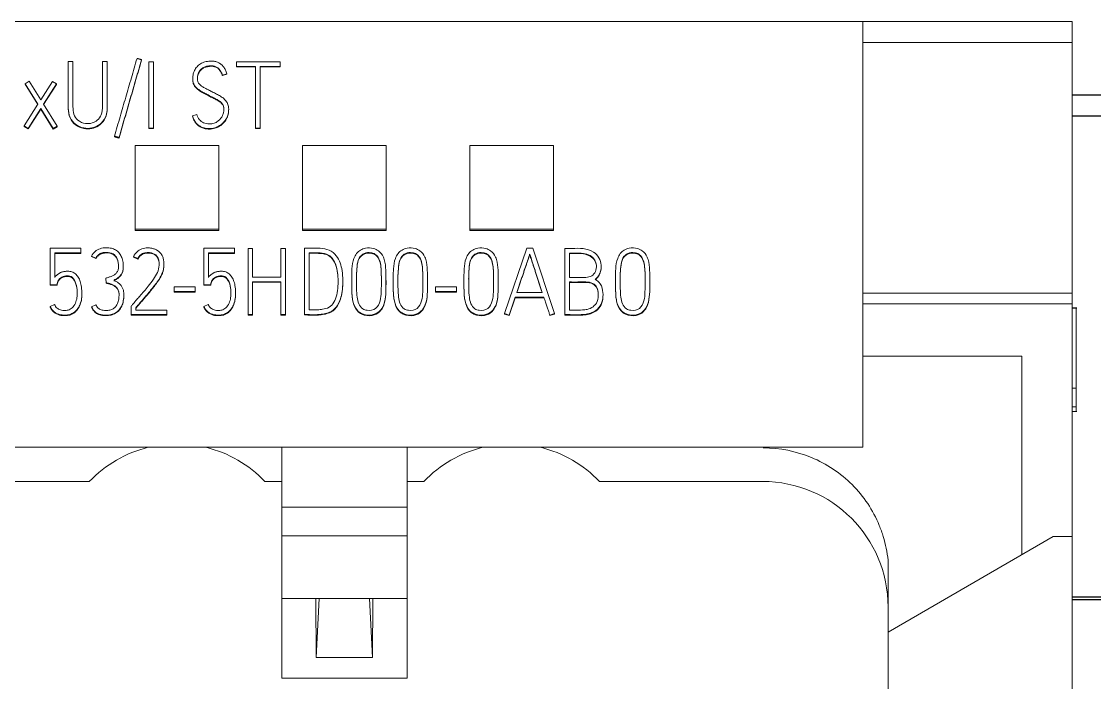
# Model space of a CAD drawing. Header units: millimetres. Extents: x 42151 to 59780, y 37376 to 44547.
# Drawn here: x 48353.5 to 48379.16, y 43302.44 to 43318.25 of the extents above; entities that cross this region are included whole.
import ezdxf

# ---------------------------------------------------------------- set-up
doc = ezdxf.new("R2010")
doc.units = ezdxf.units.MM
doc.set_wipeout_variables(frame=1)
doc.layers.add('000-PI-Oprema', color=30, linetype='Continuous', lineweight=5)
doc.layers.add('004-PI-DIN Šina', color=3, linetype='Continuous')

# ---------------------------------------------------------------- blocks, each defined once
blk = doc.blocks.new('*U117')
at = {"layer": '004-PI-DIN Šina'}
for p, q in [((297.61, 69.85), (-241.3, 69.85)), ((297.61, 69.35), (-241.3, 69.35)), ((297.61, 57.85), (-241.3, 57.85)), ((297.61, 57.789), (-241.3, 57.789))]:
    blk.add_line(p, q, dxfattribs=at)
blk = doc.blocks.new('6ES7532-5HD00-0AB0')
blk.add_wipeout([(0.725, 61.733), (35.525, 61.733), (35.525, -85.267), (0.725, -85.267)]).dxf.layer = '000-PI-Oprema'
at = {"layer": '000-PI-Oprema'}
for p, q in [((30.525, 61.733), (5.725, 61.733)), ((30.525, 61.733), (35.525, 61.733)), ((30.525, 51.55), (30.525, 61.733)), ((35.525, 61.733), (35.525, 61.233)), ((35.525, 61.233), (30.525, 61.233)), ((35.525, 55.233), (35.525, 61.233)), ((13.274, 60.819), (13.274, 60.806)), ((12.338, 60.775), (12.338, 60.762)), ((15.542, 60.77), (15.542, 60.658)), ((16.587, 60.77), (15.542, 60.77)), ((15.542, 60.658), (15.542, 60.645)), ((15.542, 60.658), (15.999, 60.658)), ((15.542, 60.645), (15.999, 60.645)), ((15.999, 60.658), (15.999, 59.185)), ((16.113, 59.185), (16.113, 60.658)), ((16.113, 60.658), (16.587, 60.658)), ((16.113, 60.645), (16.587, 60.645)), ((16.587, 60.658), (16.587, 60.77)), ((16.587, 60.658), (16.587, 60.645)), ((10.587, 60.304), (10.492, 60.244)), ((10.864, 59.861), (10.587, 60.304)), ((11.144, 60.299), (10.864, 59.861)), ((11.237, 60.24), (11.144, 60.299)), ((12.338, 60.541), (12.338, 60.52)), ((12.338, 60.335), (12.338, 60.348)), ((14.497, 60.362), (14.497, 60.349)), ((15.207, 60.451), (15.316, 60.482)), ((15.207, 60.438), (15.316, 60.469)), ((15.207, 60.451), (15.207, 60.438)), ((15.316, 60.482), (15.316, 60.469)), ((10.492, 60.244), (10.492, 60.231)), ((10.492, 60.244), (10.798, 59.758)), ((10.492, 60.231), (10.794, 59.751)), ((10.929, 59.758), (11.237, 60.24)), ((10.933, 59.751), (11.237, 60.227)), ((11.237, 60.24), (11.237, 60.227)), ((11.521, 60.15), (11.521, 60.137)), ((12.338, 60.089), (12.338, 60.077)), ((10.798, 59.758), (10.465, 59.234)), ((10.56, 59.174), (10.862, 59.652)), ((10.56, 59.162), (10.862, 59.639)), ((10.862, 59.652), (10.862, 59.639)), ((10.862, 59.652), (11.164, 59.17)), ((10.862, 59.639), (11.164, 59.157)), ((11.259, 59.227), (10.929, 59.758)), ((11.52, 59.73), (11.52, 59.718)), ((15.358, 59.624), (15.358, 59.636)), ((14.599, 59.509), (14.49, 59.478)), ((14.49, 59.478), (14.49, 59.465)), ((10.465, 59.234), (10.465, 59.221)), ((10.465, 59.234), (10.56, 59.174)), ((10.465, 59.221), (10.56, 59.162)), ((10.56, 59.174), (10.56, 59.162)), ((11.164, 59.17), (11.259, 59.227)), ((11.164, 59.157), (11.259, 59.214)), ((11.164, 59.17), (11.164, 59.157)), ((11.259, 59.227), (11.259, 59.214)), ((13.445, 59.185), (13.445, 59.173)), ((13.556, 59.185), (13.556, 59.173)), ((15.999, 59.185), (15.999, 59.173)), ((15.999, 59.185), (16.113, 59.185)), ((15.999, 59.173), (16.113, 59.173)), ((16.113, 59.185), (16.113, 59.173)), ((12.626, 58.989), (12.626, 58.977)), ((12.735, 58.959), (12.735, 58.946)), ((13.125, 58.769), (13.125, 56.77)), ((15.125, 58.769), (13.125, 58.769)), ((15.125, 56.77), (15.125, 58.769)), ((17.125, 58.769), (17.125, 56.77)), ((19.125, 58.769), (17.125, 58.769)), ((19.125, 56.77), (19.125, 58.769)), ((21.125, 58.769), (21.125, 56.77)), ((23.125, 58.769), (21.125, 58.769)), ((23.125, 56.77), (23.125, 58.769)), ((13.125, 56.77), (15.125, 56.77)), ((13.125, 56.77), (13.125, 56.732)), ((13.125, 56.732), (15.125, 56.732)), ((15.125, 56.77), (15.125, 56.732)), ((17.125, 56.77), (17.125, 56.732)), ((17.125, 56.77), (19.125, 56.77)), ((17.125, 56.732), (19.125, 56.732)), ((19.125, 56.77), (19.125, 56.732)), ((21.125, 56.77), (21.125, 56.732)), ((21.125, 56.77), (23.125, 56.77)), ((21.125, 56.732), (23.125, 56.732)), ((23.125, 56.77), (23.125, 56.732)), ((11.086, 56.309), (11.825, 56.309)), ((11.086, 55.437), (11.086, 56.309)), ((11.197, 56.199), (11.197, 55.613)), ((11.825, 56.199), (11.197, 56.199)), ((11.825, 56.309), (11.825, 56.199)), ((11.825, 56.199), (11.825, 56.186)), ((14.761, 56.309), (15.5, 56.309)), ((14.761, 55.437), (14.761, 56.309)), ((14.872, 56.199), (14.872, 55.613)), ((15.5, 56.199), (14.872, 56.199)), ((15.5, 56.309), (15.5, 56.199)), ((15.5, 56.199), (15.5, 56.186)), ((15.82, 56.307), (15.82, 54.724)), ((15.931, 56.307), (15.82, 56.307)), ((15.931, 55.62), (15.931, 56.307)), ((16.714, 56.307), (16.601, 56.307)), ((16.601, 56.307), (16.601, 55.62)), ((16.714, 54.724), (16.714, 56.307)), ((22.486, 56.311), (21.956, 54.746)), ((22.628, 56.311), (22.486, 56.311)), ((23.145, 54.746), (22.628, 56.311)), ((23.396, 54.722), (23.396, 56.307)), ((23.509, 56.194), (23.509, 55.613)), ((11.825, 56.186), (11.197, 56.186)), ((12.08, 56.124), (12.08, 56.111)), ((12.08, 56.124), (12.182, 56.073)), ((12.08, 56.111), (12.182, 56.061)), ((12.182, 56.073), (12.182, 56.061)), ((13.083, 56.113), (13.083, 56.1)), ((13.183, 56.062), (13.083, 56.113)), ((13.183, 56.05), (13.083, 56.1)), ((13.183, 56.062), (13.183, 56.05)), ((15.5, 56.186), (14.872, 56.186)), ((22.557, 56.17), (22.557, 56.157)), ((12.837, 55.863), (12.837, 55.884)), ((13.809, 55.921), (13.809, 55.933)), ((24.264, 55.858), (24.264, 55.879)), ((11.086, 55.437), (11.086, 55.424)), ((11.255, 55.437), (11.086, 55.437)), ((11.255, 55.424), (11.086, 55.424)), ((11.255, 55.437), (11.255, 55.424)), ((12.42, 55.596), (12.42, 55.583)), ((12.42, 55.596), (12.427, 55.486)), ((12.42, 55.583), (12.427, 55.473)), ((12.427, 55.486), (12.427, 55.473)), ((14.761, 55.437), (14.761, 55.424)), ((14.93, 55.437), (14.761, 55.437)), ((14.93, 55.424), (14.761, 55.424)), ((14.93, 55.437), (14.93, 55.424)), ((16.601, 55.62), (15.931, 55.62)), ((15.931, 54.724), (15.931, 55.508)), ((15.931, 55.508), (16.601, 55.508)), ((15.931, 55.495), (16.601, 55.495)), ((16.601, 55.508), (16.601, 54.724)), ((18.086, 55.492), (18.086, 55.505)), ((18.3, 55.573), (18.3, 55.56)), ((19.12, 55.529), (19.12, 55.542)), ((19.292, 55.573), (19.292, 55.56)), ((20.112, 55.529), (20.112, 55.542)), ((20.983, 55.573), (20.983, 55.56)), ((21.802, 55.529), (21.802, 55.542)), ((23.509, 55.503), (23.509, 54.832)), ((24.607, 55.573), (24.607, 55.56)), ((25.426, 55.529), (25.426, 55.542)), ((11.847, 55.219), (11.847, 55.232)), ((12.85, 55.177), (12.85, 55.198)), ((14.051, 55.384), (14.051, 55.272)), ((14.557, 55.384), (14.051, 55.384)), ((14.051, 55.272), (14.051, 55.259)), ((14.051, 55.272), (14.557, 55.272)), ((14.051, 55.259), (14.557, 55.259)), ((14.557, 55.272), (14.557, 55.384)), ((14.557, 55.272), (14.557, 55.259)), ((15.522, 55.219), (15.522, 55.232)), ((20.302, 55.384), (20.302, 55.272)), ((20.808, 55.384), (20.302, 55.384)), ((20.302, 55.272), (20.302, 55.259)), ((20.302, 55.272), (20.808, 55.272)), ((20.302, 55.259), (20.808, 55.259)), ((20.808, 55.272), (20.808, 55.384)), ((20.808, 55.272), (20.808, 55.259)), ((22.857, 55.252), (22.246, 55.252)), ((24.309, 55.186), (24.309, 55.199)), ((30.525, 55.233), (35.525, 55.233)), ((35.525, 55.233), (35.525, 54.983)), ((11.091, 54.915), (11.193, 54.962)), ((11.091, 54.915), (11.091, 54.903)), ((12.182, 54.957), (12.08, 54.911)), ((12.08, 54.911), (12.08, 54.898)), ((13.024, 54.722), (13.024, 54.924)), ((14.766, 54.915), (14.868, 54.962)), ((14.766, 54.915), (14.766, 54.903)), ((22.062, 54.711), (22.209, 55.14)), ((22.062, 54.698), (22.209, 55.127)), ((22.209, 55.14), (22.209, 55.127)), ((22.209, 55.14), (22.894, 55.14)), ((22.209, 55.127), (22.894, 55.127)), ((22.894, 55.14), (22.894, 55.127)), ((30.525, 54.983), (35.525, 54.983)), ((35.525, 54.983), (35.525, 49.414)), ((13.024, 54.722), (13.024, 54.709)), ((13.876, 54.722), (13.024, 54.722)), ((13.876, 54.709), (13.024, 54.709)), ((13.134, 54.885), (13.134, 54.832)), ((13.134, 54.832), (13.876, 54.832)), ((13.876, 54.832), (13.876, 54.722)), ((13.876, 54.722), (13.876, 54.709)), ((15.82, 54.724), (15.82, 54.711)), ((15.82, 54.724), (15.931, 54.724)), ((15.82, 54.711), (15.931, 54.711)), ((15.931, 54.724), (15.931, 54.711)), ((16.601, 54.724), (16.601, 54.711)), ((16.601, 54.724), (16.714, 54.724)), ((16.601, 54.711), (16.714, 54.711)), ((16.714, 54.724), (16.714, 54.711)), ((17.171, 54.733), (17.171, 54.72)), ((21.956, 54.746), (21.956, 54.733)), ((21.956, 54.746), (22.062, 54.711)), ((21.956, 54.733), (22.062, 54.698)), ((22.062, 54.711), (22.062, 54.698)), ((23.034, 54.705), (23.036, 54.698)), ((23.036, 54.711), (23.145, 54.746)), ((23.036, 54.698), (23.145, 54.733)), ((23.036, 54.711), (23.036, 54.698)), ((23.145, 54.746), (23.145, 54.733)), ((23.396, 54.722), (23.396, 54.709)), ((35.638, 54.883), (35.525, 54.883)), ((35.638, 54.877), (35.525, 54.877)), ((30.525, 53.728), (34.325, 53.728)), ((34.325, 48.981), (34.325, 53.728)), ((35.625, 52.967), (35.525, 52.967)), ((35.625, 52.967), (35.625, 52.517)), ((35.625, 52.517), (35.525, 52.517)), ((35.525, 52.408), (35.638, 52.408)), ((35.525, 52.405), (35.638, 52.405)), ((30.525, 51.55), (5.725, 51.55)), ((16.625, 51.55), (16.625, 50.122)), ((19.625, 51.55), (19.625, 50.122)), ((12.025, 50.733), (8.125, 50.733)), ((16.625, 50.733), (16.225, 50.733)), ((20.025, 50.733), (19.625, 50.733)), ((28.125, 50.733), (24.225, 50.733)), ((16.625, 50.122), (16.625, 49.433)), ((16.625, 50.122), (19.625, 50.122)), ((19.625, 50.122), (19.625, 49.433)), ((16.625, 49.433), (16.625, 47.933)), ((16.625, 49.433), (19.625, 49.433)), ((19.625, 49.433), (19.625, 47.933)), ((31.125, 47.133), (35.075, 49.414)), ((35.525, 49.414), (35.075, 49.414)), ((35.525, 49.414), (35.525, -64.005)), ((31.125, 48.854), (31.125, 47.133)), ((16.625, 47.933), (16.625, 46.033)), ((16.625, 47.933), (19.625, 47.933)), ((17.443, 47.933), (17.451, 46.523)), ((17.525, 47.933), (17.451, 46.523)), ((18.799, 46.523), (18.725, 47.933)), ((18.799, 46.523), (18.807, 47.933)), ((19.625, 47.933), (19.625, 46.033)), ((31.125, -61.682), (31.125, 47.133)), ((17.451, 46.523), (18.799, 46.523)), ((19.625, 46.033), (16.625, 46.033))]:
    blk.add_line(p, q, dxfattribs=at)
for centre, radius, start, end in [((14.125, 48.733), 2.9, 103.753, 136.3972), ((14.125, 48.733), 2.9, 43.6028, 76.247), ((22.125, 48.733), 2.9, 103.753, 136.3972), ((22.125, 48.733), 2.9, 43.6028, 76.247), ((28.125, 47.733), 3, 0, 90)]:
    blk.add_arc(centre, radius, start, end, dxfattribs=at)
for points, degree in [([(13.166, 60.849), (12.626, 58.989)], 1), ([(12.735, 58.959), (13.274, 60.819)], 1), ([(13.274, 60.819), (13.166, 60.849)], 1), ([(11.634, 60.775), (11.521, 60.775)], 1), ([(12.451, 60.775), (12.338, 60.775)], 1), ([(12.735, 58.946), (13.274, 60.806)], 1), ([(13.445, 59.185), (13.445, 60.768)], 1), ([(13.445, 60.768), (13.556, 60.768)], 1), ([(13.556, 60.768), (13.556, 59.185)], 1), ([(13.556, 59.185), (13.445, 59.185)], 1), ([(13.556, 59.173), (13.445, 59.173)], 1), ([(12.626, 58.989), (12.735, 58.959)], 1), ([(12.626, 58.977), (12.735, 58.946)], 1), ([(17.171, 54.733), (17.171, 56.313)], 1), ([(17.284, 56.201), (17.284, 54.836)], 1), ([(31.01, 49.414), (31.038, 49.322), (31.085, 49.137), (31.115, 48.949), (31.125, 48.854)], 3)]:
    blk.add_open_spline(points, degree=degree, dxfattribs=at)
for points, knots in [([(11.521, 60.775), (11.521, 60.705), (11.521, 60.548), (11.521, 60.308), (11.521, 60.07), (11.523, 59.853), (11.516, 59.647), (11.545, 59.434), (11.689, 59.259), (11.883, 59.173), (12.08, 59.174), (12.256, 59.243), (12.379, 59.368), (12.449, 59.531), (12.452, 59.72), (12.451, 59.951), (12.451, 60.222), (12.451, 60.487), (12.451, 60.673), (12.451, 60.76), (12.451, 60.775)], [0, 0, 0, 0, 0.056588, 0.12618, 0.193845, 0.248988, 0.301001, 0.361119, 0.417663, 0.475034, 0.525525, 0.571601, 0.623134, 0.662261, 0.7114, 0.774249, 0.84962, 0.929927, 0.98784, 1, 1, 1, 1]), ([(12.338, 60.775), (12.338, 60.732), (12.338, 60.633), (12.338, 60.465), (12.338, 60.244), (12.337, 59.987), (12.339, 59.732), (12.334, 59.511), (12.231, 59.366), (12.091, 59.293), (11.92, 59.279), (11.745, 59.354), (11.639, 59.516), (11.633, 59.687), (11.635, 59.864), (11.634, 60.071), (11.634, 60.325), (11.634, 60.567), (11.634, 60.72), (11.634, 60.775)], [0, 0, 0, 0, 0.037912, 0.088194, 0.15005, 0.235584, 0.316728, 0.37904, 0.427403, 0.467304, 0.515197, 0.575318, 0.625401, 0.679015, 0.724908, 0.783705, 0.863784, 0.951314, 1, 1, 1, 1]), ([(14.49, 59.478), (14.5, 59.447), (14.522, 59.387), (14.572, 59.309), (14.634, 59.248), (14.71, 59.203), (14.796, 59.177), (14.881, 59.17), (14.959, 59.175), (15.025, 59.188), (15.086, 59.211), (15.142, 59.241), (15.191, 59.277), (15.235, 59.317), (15.272, 59.363), (15.303, 59.413), (15.327, 59.467), (15.345, 59.522), (15.356, 59.579), (15.359, 59.637), (15.356, 59.694), (15.343, 59.747), (15.322, 59.793), (15.294, 59.834), (15.261, 59.871), (15.223, 59.904), (15.181, 59.933), (15.136, 59.961), (15.088, 59.986), (15.039, 60.01), (14.99, 60.035), (14.943, 60.061), (14.898, 60.084), (14.856, 60.106), (14.815, 60.126), (14.777, 60.146), (14.741, 60.166), (14.709, 60.187), (14.681, 60.209), (14.656, 60.234), (14.636, 60.26), (14.621, 60.29), (14.612, 60.323), (14.609, 60.368), (14.613, 60.422), (14.624, 60.479), (14.646, 60.527), (14.673, 60.565), (14.704, 60.598), (14.738, 60.623), (14.774, 60.643), (14.811, 60.657), (14.849, 60.665), (14.885, 60.669), (14.916, 60.673), (14.949, 60.674), (14.984, 60.672), (15.02, 60.664), (15.053, 60.651), (15.082, 60.634), (15.107, 60.615), (15.13, 60.594), (15.149, 60.57), (15.166, 60.546), (15.18, 60.521), (15.191, 60.496), (15.2, 60.473), (15.205, 60.458), (15.207, 60.451)], [0, 0, 0, 0, 0.030216, 0.057834, 0.084112, 0.110126, 0.13699, 0.166062, 0.187444, 0.207786, 0.227532, 0.246694, 0.265147, 0.28321, 0.301078, 0.318906, 0.33698, 0.354995, 0.372624, 0.390132, 0.408102, 0.424528, 0.439934, 0.454952, 0.469937, 0.485134, 0.500714, 0.516729, 0.533253, 0.550073, 0.566929, 0.583824, 0.598837, 0.613277, 0.627146, 0.64033, 0.652736, 0.664395, 0.675364, 0.685785, 0.695827, 0.705789, 0.716159, 0.727332, 0.74751, 0.765141, 0.780786, 0.795151, 0.808601, 0.821478, 0.833928, 0.845962, 0.857807, 0.868933, 0.878649, 0.88698, 0.899043, 0.910208, 0.920757, 0.930874, 0.940594, 0.950061, 0.959303, 0.96829, 0.9771, 0.985473, 0.993098, 1, 1, 1, 1]), ([(15.316, 60.482), (15.307, 60.512), (15.284, 60.57), (15.237, 60.647), (15.178, 60.708), (15.108, 60.753), (15.029, 60.78), (14.952, 60.787), (14.88, 60.783), (14.818, 60.774), (14.76, 60.757), (14.707, 60.735), (14.66, 60.706), (14.618, 60.671), (14.582, 60.631), (14.552, 60.585), (14.528, 60.535), (14.51, 60.48), (14.499, 60.42), (14.496, 60.362), (14.499, 60.307), (14.51, 60.259), (14.53, 60.217), (14.556, 60.18), (14.586, 60.146), (14.621, 60.116), (14.66, 60.087), (14.702, 60.061), (14.747, 60.037), (14.794, 60.013), (14.841, 59.988), (14.887, 59.963), (14.932, 59.938), (14.977, 59.916), (15.02, 59.896), (15.062, 59.876), (15.1, 59.854), (15.135, 59.831), (15.166, 59.807), (15.193, 59.78), (15.216, 59.751), (15.233, 59.717), (15.243, 59.678), (15.246, 59.639), (15.243, 59.601), (15.237, 59.563), (15.227, 59.524), (15.212, 59.484), (15.191, 59.445), (15.166, 59.409), (15.134, 59.375), (15.097, 59.346), (15.055, 59.319), (15.006, 59.298), (14.95, 59.287), (14.865, 59.282), (14.755, 59.297), (14.648, 59.382), (14.608, 59.464), (14.599, 59.509)], [0, 0, 0, 0, 0.029502, 0.056552, 0.082213, 0.107035, 0.131706, 0.157625, 0.177725, 0.196768, 0.215008, 0.232485, 0.249262, 0.265692, 0.282067, 0.298646, 0.315747, 0.333416, 0.35172, 0.370963, 0.387214, 0.402039, 0.415923, 0.429557, 0.443355, 0.457518, 0.472137, 0.48722, 0.502837, 0.518847, 0.535063, 0.551489, 0.567151, 0.582304, 0.596956, 0.611001, 0.624363, 0.637091, 0.649186, 0.660727, 0.671894, 0.683121, 0.695107, 0.708316, 0.719066, 0.730707, 0.743348, 0.756492, 0.769735, 0.783289, 0.797204, 0.811603, 0.826753, 0.842746, 0.859925, 0.878764, 0.920226, 0.957605, 1, 1, 1, 1]), ([(14.61, 60.354), (14.61, 60.373), (14.613, 60.412), (14.624, 60.466), (14.646, 60.514), (14.673, 60.553), (14.704, 60.585), (14.738, 60.611), (14.774, 60.63), (14.811, 60.644), (14.849, 60.652), (14.885, 60.657), (14.916, 60.66), (14.949, 60.661), (14.984, 60.659), (15.02, 60.652), (15.053, 60.638), (15.082, 60.622), (15.107, 60.603), (15.13, 60.581), (15.149, 60.558), (15.166, 60.533), (15.18, 60.508), (15.191, 60.484), (15.2, 60.461), (15.205, 60.446), (15.207, 60.438)], [0, 0, 0, 0, 0.065823, 0.131059, 0.188942, 0.242091, 0.291852, 0.339495, 0.385558, 0.430084, 0.473906, 0.515072, 0.551021, 0.581842, 0.626473, 0.667782, 0.706813, 0.744244, 0.780205, 0.815232, 0.849428, 0.882676, 0.915274, 0.946254, 0.974465, 1, 1, 1, 1]), ([(11.52, 59.718), (11.52, 59.693), (11.521, 59.594), (11.545, 59.421), (11.689, 59.246), (11.883, 59.161), (12.08, 59.161), (12.256, 59.23), (12.379, 59.356), (12.449, 59.518), (12.452, 59.707), (12.451, 59.939), (12.451, 60.147), (12.451, 60.277), (12.451, 60.314)], [0, 0, 0, 0, 0.033223, 0.13371, 0.228223, 0.324119, 0.408514, 0.48553, 0.571667, 0.637068, 0.719204, 0.824256, 0.950238, 1, 1, 1, 1]), ([(14.497, 60.355), (14.497, 60.352), (14.497, 60.331), (14.499, 60.294), (14.51, 60.247), (14.53, 60.205), (14.556, 60.168), (14.586, 60.134), (14.621, 60.103), (14.66, 60.075), (14.702, 60.048), (14.747, 60.024), (14.794, 60.001), (14.841, 59.976), (14.887, 59.95), (14.932, 59.926), (14.977, 59.903), (15.02, 59.883), (15.062, 59.863), (15.1, 59.841), (15.135, 59.818), (15.166, 59.794), (15.193, 59.767), (15.216, 59.738), (15.233, 59.704), (15.243, 59.666), (15.245, 59.639), (15.245, 59.626)], [0, 0, 0, 0, 0.008262, 0.056111, 0.099761, 0.14064, 0.180782, 0.221408, 0.263107, 0.306149, 0.350557, 0.396538, 0.443676, 0.491422, 0.539784, 0.585899, 0.630514, 0.673652, 0.715005, 0.754346, 0.79182, 0.827432, 0.861414, 0.894293, 0.927346, 0.962637, 1, 1, 1, 1]), ([(14.49, 59.465), (14.5, 59.434), (14.522, 59.375), (14.572, 59.297), (14.634, 59.235), (14.71, 59.191), (14.796, 59.164), (14.881, 59.158), (14.959, 59.162), (15.025, 59.176), (15.086, 59.199), (15.142, 59.229), (15.191, 59.264), (15.235, 59.305), (15.272, 59.35), (15.303, 59.4), (15.327, 59.454), (15.345, 59.51), (15.356, 59.567), (15.358, 59.605), (15.358, 59.625), (15.358, 59.625)], [0, 0, 0, 0, 0.077352, 0.148056, 0.215328, 0.281923, 0.350695, 0.425118, 0.479856, 0.531932, 0.582482, 0.631538, 0.678776, 0.725017, 0.770759, 0.816399, 0.862669, 0.908787, 0.953917, 0.998739, 1, 1, 1, 1]), ([(12.611, 55.545), (12.62, 55.549), (12.638, 55.559), (12.664, 55.574), (12.691, 55.59), (12.717, 55.608), (12.741, 55.629), (12.765, 55.653), (12.785, 55.679), (12.803, 55.709), (12.818, 55.743), (12.83, 55.781), (12.836, 55.824), (12.839, 55.899), (12.831, 56), (12.797, 56.115), (12.738, 56.208), (12.655, 56.276), (12.551, 56.315), (12.424, 56.327), (12.286, 56.311), (12.157, 56.24), (12.1, 56.167), (12.08, 56.124)], [0, 0, 0, 0, 0.019459, 0.039301, 0.05955, 0.080105, 0.100989, 0.122386, 0.144292, 0.16684, 0.190353, 0.215738, 0.244087, 0.27581, 0.363621, 0.439823, 0.508996, 0.575574, 0.644592, 0.722009, 0.822031, 0.909956, 1, 1, 1, 1]), ([(12.182, 56.073), (12.187, 56.083), (12.197, 56.101), (12.215, 56.125), (12.234, 56.145), (12.254, 56.162), (12.276, 56.176), (12.298, 56.187), (12.32, 56.196), (12.343, 56.202), (12.367, 56.207), (12.39, 56.21), (12.413, 56.212), (12.483, 56.213), (12.602, 56.194), (12.714, 56.052), (12.727, 55.92), (12.722, 55.827), (12.713, 55.786), (12.698, 55.752), (12.677, 55.723), (12.653, 55.697), (12.625, 55.675), (12.595, 55.657), (12.562, 55.641), (12.527, 55.628), (12.492, 55.617), (12.456, 55.606), (12.432, 55.599), (12.42, 55.596)], [0, 0, 0, 0, 0.025161, 0.048595, 0.070641, 0.091589, 0.111603, 0.13094, 0.14993, 0.168791, 0.187661, 0.206323, 0.224495, 0.242226, 0.372375, 0.490579, 0.643633, 0.679942, 0.712328, 0.741834, 0.769901, 0.797396, 0.824894, 0.852838, 0.881452, 0.911007, 0.940973, 0.970636, 1, 1, 1, 1]), ([(12.182, 56.061), (12.187, 56.07), (12.197, 56.088), (12.215, 56.112), (12.234, 56.132), (12.254, 56.149), (12.276, 56.163), (12.298, 56.174), (12.32, 56.183), (12.343, 56.189), (12.367, 56.194), (12.39, 56.197), (12.413, 56.199), (12.483, 56.201), (12.602, 56.181), (12.71, 56.044), (12.724, 55.933), (12.724, 55.874)], [0, 0, 0, 0, 0.039855, 0.076975, 0.111896, 0.145077, 0.176779, 0.207409, 0.237489, 0.267365, 0.297255, 0.326816, 0.355601, 0.383686, 0.589842, 0.777078, 1, 1, 1, 1]), ([(13.024, 54.924), (13.039, 54.943), (13.086, 54.996), (13.156, 55.076), (13.242, 55.176), (13.333, 55.282), (13.444, 55.414), (13.555, 55.562), (13.662, 55.723), (13.709, 55.916), (13.68, 56.121), (13.527, 56.204), (13.406, 56.212), (13.275, 56.185), (13.213, 56.118), (13.183, 56.062)], [0, 0, 0, 0, 0.037056, 0.1083, 0.162429, 0.239642, 0.32163, 0.426286, 0.523668, 0.614413, 0.730709, 0.805345, 0.858297, 0.915389, 1, 1, 1, 1]), ([(13.083, 56.113), (13.103, 56.156), (13.159, 56.231), (13.281, 56.305), (13.389, 56.319), (13.465, 56.317), (13.504, 56.313), (13.54, 56.305), (13.573, 56.295), (13.603, 56.285), (13.63, 56.272), (13.655, 56.258), (13.677, 56.243), (13.696, 56.227), (13.712, 56.21), (13.727, 56.194), (13.745, 56.171), (13.764, 56.141), (13.782, 56.102), (13.794, 56.061), (13.803, 56.019), (13.808, 55.977), (13.81, 55.936), (13.808, 55.897), (13.805, 55.859), (13.8, 55.823), (13.792, 55.787), (13.783, 55.753), (13.769, 55.714), (13.75, 55.668), (13.72, 55.613), (13.683, 55.555), (13.639, 55.493), (13.59, 55.427), (13.535, 55.357), (13.476, 55.285), (13.413, 55.21), (13.346, 55.131), (13.277, 55.051), (13.206, 54.968), (13.158, 54.913), (13.134, 54.885)], [0, 0, 0, 0, 0.061339, 0.118477, 0.180647, 0.199061, 0.216082, 0.231833, 0.246526, 0.260308, 0.273254, 0.285426, 0.29689, 0.307753, 0.31802, 0.327627, 0.336606, 0.355189, 0.37361, 0.392165, 0.410785, 0.42927, 0.447741, 0.464235, 0.480574, 0.496814, 0.51268, 0.527892, 0.542508, 0.566365, 0.593275, 0.623397, 0.656474, 0.692185, 0.730563, 0.771282, 0.814001, 0.858722, 0.904903, 0.951996, 1, 1, 1, 1]), ([(13.696, 55.923), (13.696, 55.992), (13.67, 56.114), (13.527, 56.191), (13.406, 56.199), (13.275, 56.172), (13.213, 56.105), (13.183, 56.05)], [0, 0, 0, 0, 0.271849, 0.473661, 0.616842, 0.771216, 1, 1, 1, 1]), ([(17.171, 56.313), (17.226, 56.314), (17.331, 56.315), (17.51, 56.316), (17.711, 56.3), (17.904, 56.184), (18.014, 56.009), (18.068, 55.811), (18.086, 55.603), (18.087, 55.389), (18.06, 55.195), (18.008, 55.032), (17.936, 54.9), (17.834, 54.803), (17.703, 54.754), (17.575, 54.731), (17.45, 54.72), (17.318, 54.719), (17.225, 54.726), (17.171, 54.733)], [0, 0, 0, 0, 0.056943, 0.107616, 0.184523, 0.260876, 0.329966, 0.393781, 0.471964, 0.545416, 0.616265, 0.673522, 0.721942, 0.770903, 0.814889, 0.864088, 0.904492, 0.944165, 1, 1, 1, 1]), ([(17.284, 54.836), (17.315, 54.835), (17.382, 54.833), (17.489, 54.835), (17.616, 54.851), (17.768, 54.884), (17.888, 55.02), (17.949, 55.2), (17.978, 55.408), (17.973, 55.621), (17.952, 55.838), (17.885, 56.026), (17.738, 56.171), (17.561, 56.203), (17.408, 56.201), (17.321, 56.201), (17.284, 56.201)], [0, 0, 0, 0, 0.039718, 0.085391, 0.137353, 0.205809, 0.277792, 0.359236, 0.449004, 0.549223, 0.634175, 0.731709, 0.80125, 0.889293, 0.952557, 1, 1, 1, 1]), ([(18.63, 56.311), (18.588, 56.303), (18.464, 56.263), (18.33, 56.071), (18.297, 55.773), (18.302, 55.477), (18.301, 55.221), (18.33, 55.011), (18.391, 54.846), (18.572, 54.712), (18.775, 54.694), (18.978, 54.788), (19.089, 54.982), (19.12, 55.216), (19.119, 55.47), (19.12, 55.724), (19.108, 55.937), (19.056, 56.122), (18.964, 56.248), (18.804, 56.321), (18.694, 56.323), (18.63, 56.311)], [0, 0, 0, 0, 0.03125, 0.09375, 0.15625, 0.25, 0.3125, 0.34375, 0.40625, 0.4375, 0.5, 0.546875, 0.59375, 0.65625, 0.71875, 0.78125, 0.84375, 0.875, 0.921875, 0.953125, 1, 1, 1, 1]), ([(18.856, 56.17), (18.826, 56.189), (18.738, 56.212), (18.592, 56.204), (18.45, 56.069), (18.425, 55.871), (18.411, 55.664), (18.414, 55.487), (18.414, 55.312), (18.423, 55.153), (18.457, 54.981), (18.54, 54.856), (18.7, 54.81), (18.892, 54.838), (18.993, 55.058), (19.009, 55.296), (19.009, 55.544), (19.007, 55.771), (18.992, 55.947), (18.948, 56.083), (18.886, 56.152), (18.856, 56.17)], [0, 0, 0, 0, 0.03125, 0.078125, 0.125, 0.1875, 0.25, 0.3125, 0.34375, 0.40625, 0.453125, 0.5, 0.53125, 0.59375, 0.65625, 0.71875, 0.8125, 0.875, 0.921875, 0.96875, 1, 1, 1, 1]), ([(18.856, 56.158), (18.826, 56.176), (18.738, 56.199), (18.592, 56.191), (18.45, 56.057), (18.425, 55.858), (18.414, 55.694), (18.413, 55.597), (18.413, 55.571)], [0, 0, 0, 0, 0.114194, 0.285486, 0.456777, 0.685166, 0.913555, 1, 1, 1, 1]), ([(19.622, 56.311), (19.58, 56.303), (19.456, 56.263), (19.322, 56.071), (19.289, 55.773), (19.293, 55.477), (19.293, 55.221), (19.322, 55.011), (19.383, 54.846), (19.564, 54.712), (19.767, 54.694), (19.97, 54.788), (20.081, 54.982), (20.112, 55.216), (20.111, 55.47), (20.112, 55.724), (20.1, 55.937), (20.048, 56.122), (19.956, 56.248), (19.796, 56.321), (19.686, 56.323), (19.622, 56.311)], [0, 0, 0, 0, 0.03125, 0.09375, 0.15625, 0.25, 0.3125, 0.34375, 0.40625, 0.4375, 0.5, 0.546875, 0.59375, 0.65625, 0.71875, 0.78125, 0.84375, 0.875, 0.921875, 0.953125, 1, 1, 1, 1]), ([(19.848, 56.17), (19.818, 56.189), (19.73, 56.212), (19.584, 56.204), (19.442, 56.069), (19.417, 55.871), (19.403, 55.664), (19.406, 55.487), (19.406, 55.312), (19.415, 55.153), (19.449, 54.981), (19.532, 54.856), (19.692, 54.81), (19.884, 54.838), (19.985, 55.058), (20.001, 55.296), (20.001, 55.544), (19.999, 55.771), (19.984, 55.947), (19.94, 56.083), (19.878, 56.152), (19.848, 56.17)], [0, 0, 0, 0, 0.03125, 0.078125, 0.125, 0.1875, 0.25, 0.3125, 0.34375, 0.40625, 0.453125, 0.5, 0.53125, 0.59375, 0.65625, 0.71875, 0.8125, 0.875, 0.921875, 0.96875, 1, 1, 1, 1]), ([(19.848, 56.158), (19.818, 56.176), (19.73, 56.199), (19.584, 56.191), (19.442, 56.057), (19.417, 55.858), (19.406, 55.694), (19.405, 55.597), (19.405, 55.571)], [0, 0, 0, 0, 0.114194, 0.285486, 0.456777, 0.685166, 0.913555, 1, 1, 1, 1]), ([(21.313, 56.311), (21.271, 56.303), (21.147, 56.263), (21.013, 56.071), (20.98, 55.773), (20.984, 55.477), (20.984, 55.221), (21.013, 55.011), (21.074, 54.846), (21.255, 54.712), (21.458, 54.694), (21.661, 54.788), (21.772, 54.982), (21.803, 55.216), (21.802, 55.47), (21.803, 55.724), (21.791, 55.937), (21.739, 56.122), (21.647, 56.248), (21.487, 56.321), (21.377, 56.323), (21.313, 56.311)], [0, 0, 0, 0, 0.03125, 0.09375, 0.15625, 0.25, 0.3125, 0.34375, 0.40625, 0.4375, 0.5, 0.546875, 0.59375, 0.65625, 0.71875, 0.78125, 0.84375, 0.875, 0.921875, 0.953125, 1, 1, 1, 1]), ([(21.539, 56.17), (21.509, 56.189), (21.421, 56.212), (21.275, 56.204), (21.133, 56.069), (21.108, 55.871), (21.094, 55.664), (21.097, 55.487), (21.097, 55.312), (21.106, 55.153), (21.14, 54.981), (21.223, 54.856), (21.383, 54.81), (21.575, 54.838), (21.676, 55.058), (21.692, 55.296), (21.692, 55.544), (21.69, 55.771), (21.675, 55.947), (21.631, 56.083), (21.569, 56.152), (21.539, 56.17)], [0, 0, 0, 0, 0.03125, 0.078125, 0.125, 0.1875, 0.25, 0.3125, 0.34375, 0.40625, 0.453125, 0.5, 0.53125, 0.59375, 0.65625, 0.71875, 0.8125, 0.875, 0.921875, 0.96875, 1, 1, 1, 1]), ([(21.539, 56.158), (21.509, 56.176), (21.421, 56.199), (21.275, 56.191), (21.133, 56.057), (21.108, 55.858), (21.097, 55.694), (21.096, 55.597), (21.096, 55.571)], [0, 0, 0, 0, 0.114194, 0.285486, 0.456777, 0.685166, 0.913555, 1, 1, 1, 1]), ([(23.396, 56.307), (23.455, 56.307), (23.601, 56.304), (23.834, 56.318), (24.069, 56.246), (24.224, 56.09), (24.274, 55.91), (24.256, 55.748), (24.193, 55.634), (24.142, 55.585), (24.117, 55.567)], [0, 0, 0, 0, 0.121799, 0.300471, 0.478612, 0.608153, 0.736749, 0.853072, 0.938599, 1, 1, 1, 1]), ([(23.509, 55.613), (23.557, 55.613), (23.643, 55.613), (23.772, 55.614), (23.902, 55.609), (24.046, 55.632), (24.144, 55.755), (24.16, 55.898), (24.116, 56.041), (24.001, 56.146), (23.828, 56.201), (23.659, 56.193), (23.549, 56.195), (23.509, 56.194)], [0, 0, 0, 0, 0.089881, 0.159215, 0.241238, 0.333496, 0.41712, 0.515535, 0.593949, 0.688978, 0.794399, 0.924872, 1, 1, 1, 1]), ([(24.937, 56.311), (24.895, 56.303), (24.771, 56.263), (24.637, 56.071), (24.604, 55.773), (24.608, 55.477), (24.608, 55.221), (24.637, 55.011), (24.698, 54.846), (24.879, 54.712), (25.082, 54.694), (25.285, 54.788), (25.395, 54.982), (25.427, 55.216), (25.426, 55.47), (25.427, 55.724), (25.415, 55.937), (25.363, 56.122), (25.271, 56.248), (25.111, 56.321), (25.001, 56.323), (24.937, 56.311)], [0, 0, 0, 0, 0.03125, 0.09375, 0.15625, 0.25, 0.3125, 0.34375, 0.40625, 0.4375, 0.5, 0.546875, 0.59375, 0.65625, 0.71875, 0.78125, 0.84375, 0.875, 0.921875, 0.953125, 1, 1, 1, 1]), ([(25.163, 56.17), (25.133, 56.189), (25.045, 56.212), (24.899, 56.204), (24.757, 56.069), (24.731, 55.871), (24.718, 55.664), (24.721, 55.487), (24.721, 55.312), (24.73, 55.153), (24.763, 54.981), (24.847, 54.856), (25.007, 54.81), (25.199, 54.838), (25.3, 55.058), (25.316, 55.296), (25.316, 55.544), (25.314, 55.771), (25.298, 55.947), (25.255, 56.083), (25.193, 56.152), (25.163, 56.17)], [0, 0, 0, 0, 0.03125, 0.078125, 0.125, 0.1875, 0.25, 0.3125, 0.34375, 0.40625, 0.453125, 0.5, 0.53125, 0.59375, 0.65625, 0.71875, 0.8125, 0.875, 0.921875, 0.96875, 1, 1, 1, 1]), ([(25.163, 56.158), (25.133, 56.176), (25.045, 56.199), (24.899, 56.191), (24.757, 56.057), (24.731, 55.858), (24.721, 55.694), (24.72, 55.597), (24.72, 55.571)], [0, 0, 0, 0, 0.114194, 0.285486, 0.456777, 0.685166, 0.913555, 1, 1, 1, 1]), ([(17.975, 55.484), (17.975, 55.529), (17.97, 55.64), (17.952, 55.826), (17.885, 56.014), (17.738, 56.159), (17.561, 56.19), (17.408, 56.188), (17.321, 56.189), (17.284, 56.188)], [0, 0, 0, 0, 0.115337, 0.282058, 0.473471, 0.609948, 0.782735, 0.906892, 1, 1, 1, 1]), ([(19.009, 55.483), (19.009, 55.511), (19.008, 55.609), (19.007, 55.759), (18.992, 55.934), (18.948, 56.07), (18.886, 56.139), (18.856, 56.158)], [0, 0, 0, 0, 0.115044, 0.410029, 0.631268, 0.852507, 1, 1, 1, 1]), ([(20.001, 55.483), (20.001, 55.511), (20, 55.609), (19.999, 55.759), (19.984, 55.934), (19.94, 56.07), (19.878, 56.139), (19.848, 56.158)], [0, 0, 0, 0, 0.115044, 0.410029, 0.631268, 0.852507, 1, 1, 1, 1]), ([(21.692, 55.483), (21.692, 55.511), (21.691, 55.609), (21.69, 55.759), (21.675, 55.934), (21.631, 56.07), (21.569, 56.139), (21.539, 56.158)], [0, 0, 0, 0, 0.115044, 0.410029, 0.631268, 0.852507, 1, 1, 1, 1]), ([(22.246, 55.252), (22.257, 55.285), (22.279, 55.35), (22.312, 55.449), (22.346, 55.548), (22.379, 55.645), (22.411, 55.738), (22.441, 55.826), (22.469, 55.907), (22.494, 55.981), (22.516, 56.046), (22.534, 56.1), (22.547, 56.14), (22.554, 56.162), (22.557, 56.17)], [0, 0, 0, 0, 0.106118, 0.213594, 0.322428, 0.429305, 0.530911, 0.627246, 0.716632, 0.797389, 0.869519, 0.929228, 0.972722, 1, 1, 1, 1]), ([(22.251, 55.252), (22.26, 55.281), (22.281, 55.342), (22.312, 55.436), (22.346, 55.535), (22.379, 55.632), (22.411, 55.725), (22.441, 55.813), (22.469, 55.894), (22.494, 55.969), (22.516, 56.034), (22.534, 56.087), (22.547, 56.127), (22.554, 56.149), (22.557, 56.157)], [0, 0, 0, 0, 0.09357, 0.202554, 0.312916, 0.421294, 0.524326, 0.622014, 0.712654, 0.794544, 0.867687, 0.928234, 0.972339, 1, 1, 1, 1]), ([(22.557, 56.17), (22.56, 56.162), (22.567, 56.14), (22.58, 56.1), (22.597, 56.046), (22.618, 55.981), (22.642, 55.907), (22.669, 55.826), (22.697, 55.738), (22.728, 55.645), (22.76, 55.548), (22.793, 55.449), (22.825, 55.35), (22.846, 55.285), (22.857, 55.252)], [0, 0, 0, 0, 0.027336, 0.070868, 0.130595, 0.202708, 0.283396, 0.372662, 0.4689, 0.570509, 0.677489, 0.786433, 0.893936, 1, 1, 1, 1]), ([(22.557, 56.157), (22.56, 56.149), (22.567, 56.127), (22.58, 56.087), (22.597, 56.034), (22.618, 55.969), (22.642, 55.894), (22.669, 55.813), (22.697, 55.725), (22.728, 55.632), (22.76, 55.535), (22.793, 55.436), (22.824, 55.342), (22.843, 55.281), (22.852, 55.252)], [0, 0, 0, 0, 0.02772, 0.071862, 0.132428, 0.205553, 0.287375, 0.377893, 0.475483, 0.578518, 0.686999, 0.797473, 0.906485, 1, 1, 1, 1]), ([(24.151, 55.857), (24.151, 55.87), (24.148, 55.925), (24.116, 56.028), (24.001, 56.134), (23.828, 56.189), (23.659, 56.18), (23.549, 56.182), (23.509, 56.182)], [0, 0, 0, 0, 0.046506, 0.200835, 0.387866, 0.595348, 0.852137, 1, 1, 1, 1]), ([(25.315, 55.483), (25.315, 55.511), (25.315, 55.609), (25.314, 55.759), (25.298, 55.934), (25.255, 56.07), (25.193, 56.139), (25.163, 56.158)], [0, 0, 0, 0, 0.115044, 0.410029, 0.631268, 0.852507, 1, 1, 1, 1]), ([(11.197, 55.613), (11.202, 55.62), (11.211, 55.633), (11.228, 55.651), (11.246, 55.669), (11.266, 55.686), (11.289, 55.702), (11.313, 55.716), (11.339, 55.729), (11.369, 55.74), (11.401, 55.749), (11.436, 55.756), (11.473, 55.76), (11.532, 55.762), (11.611, 55.752), (11.699, 55.701), (11.767, 55.619), (11.815, 55.51), (11.842, 55.375), (11.849, 55.251), (11.845, 55.149), (11.836, 55.077), (11.819, 55.011), (11.797, 54.951), (11.769, 54.896), (11.737, 54.848), (11.7, 54.806), (11.657, 54.772), (11.611, 54.745), (11.56, 54.725), (11.506, 54.713), (11.462, 54.71), (11.429, 54.711), (11.404, 54.712), (11.376, 54.714), (11.345, 54.717), (11.312, 54.725), (11.277, 54.736), (11.243, 54.751), (11.209, 54.771), (11.175, 54.796), (11.143, 54.829), (11.114, 54.869), (11.098, 54.899), (11.091, 54.915)], [0, 0, 0, 0, 0.010575, 0.021534, 0.032937, 0.044729, 0.056875, 0.069452, 0.0826, 0.096505, 0.111279, 0.126985, 0.143702, 0.161538, 0.205913, 0.248141, 0.293825, 0.346182, 0.40699, 0.478261, 0.512629, 0.544859, 0.575282, 0.604004, 0.631084, 0.6569, 0.681684, 0.705765, 0.729734, 0.753772, 0.778045, 0.803118, 0.812005, 0.822876, 0.835737, 0.849942, 0.864952, 0.880894, 0.897668, 0.915306, 0.934053, 0.954105, 0.975931, 1, 1, 1, 1]), ([(12.611, 55.532), (12.62, 55.537), (12.638, 55.546), (12.664, 55.561), (12.691, 55.577), (12.717, 55.595), (12.741, 55.616), (12.765, 55.64), (12.785, 55.667), (12.803, 55.697), (12.818, 55.73), (12.83, 55.768), (12.836, 55.811), (12.837, 55.843), (12.837, 55.859), (12.837, 55.86)], [0, 0, 0, 0, 0.070239, 0.141859, 0.214947, 0.289138, 0.36452, 0.44175, 0.520823, 0.60221, 0.68708, 0.778706, 0.881031, 0.995537, 1, 1, 1, 1]), ([(13.809, 55.922), (13.809, 55.922), (13.809, 55.909), (13.808, 55.884), (13.805, 55.847), (13.8, 55.81), (13.792, 55.774), (13.783, 55.741), (13.769, 55.702), (13.75, 55.655), (13.72, 55.601), (13.683, 55.542), (13.639, 55.48), (13.59, 55.414), (13.535, 55.345), (13.476, 55.272), (13.413, 55.197), (13.346, 55.119), (13.277, 55.038), (13.206, 54.956), (13.158, 54.9), (13.134, 54.872)], [0, 0, 0, 0, 0.000351, 0.030208, 0.059783, 0.089178, 0.117897, 0.145433, 0.17189, 0.215074, 0.263783, 0.318309, 0.378181, 0.442821, 0.512289, 0.585996, 0.663321, 0.744272, 0.827864, 0.913107, 1, 1, 1, 1]), ([(14.872, 55.613), (14.877, 55.62), (14.886, 55.633), (14.903, 55.651), (14.921, 55.669), (14.941, 55.686), (14.963, 55.702), (14.988, 55.716), (15.014, 55.729), (15.044, 55.74), (15.076, 55.749), (15.11, 55.756), (15.148, 55.76), (15.207, 55.762), (15.286, 55.752), (15.374, 55.701), (15.442, 55.619), (15.49, 55.51), (15.517, 55.375), (15.524, 55.251), (15.52, 55.149), (15.51, 55.077), (15.494, 55.011), (15.471, 54.951), (15.444, 54.896), (15.412, 54.848), (15.374, 54.806), (15.332, 54.772), (15.285, 54.745), (15.235, 54.725), (15.181, 54.713), (15.137, 54.71), (15.104, 54.711), (15.079, 54.712), (15.051, 54.714), (15.019, 54.717), (14.986, 54.725), (14.952, 54.736), (14.918, 54.751), (14.883, 54.771), (14.85, 54.796), (14.817, 54.829), (14.789, 54.869), (14.773, 54.899), (14.766, 54.915)], [0, 0, 0, 0, 0.010575, 0.021534, 0.032937, 0.044729, 0.056875, 0.069452, 0.0826, 0.096505, 0.111279, 0.126985, 0.143702, 0.161538, 0.205913, 0.248141, 0.293825, 0.346182, 0.40699, 0.478261, 0.512629, 0.544859, 0.575282, 0.604004, 0.631084, 0.6569, 0.681684, 0.705765, 0.729734, 0.753772, 0.778045, 0.803118, 0.812005, 0.822876, 0.835737, 0.849942, 0.864952, 0.880894, 0.897668, 0.915306, 0.934053, 0.954105, 0.975931, 1, 1, 1, 1]), ([(24.264, 55.861), (24.264, 55.814), (24.251, 55.726), (24.193, 55.621), (24.142, 55.573), (24.117, 55.554)], [0, 0, 0, 0, 0.39415, 0.746816, 1, 1, 1, 1]), ([(11.193, 54.962), (11.208, 54.928), (11.246, 54.877), (11.34, 54.827), (11.441, 54.819), (11.55, 54.834), (11.648, 54.907), (11.71, 55.025), (11.74, 55.17), (11.734, 55.334), (11.707, 55.5), (11.611, 55.647), (11.46, 55.654), (11.347, 55.617), (11.271, 55.533), (11.256, 55.474), (11.255, 55.437)], [0, 0, 0, 0, 0.059022, 0.110017, 0.175174, 0.228533, 0.294979, 0.374406, 0.452147, 0.547151, 0.653629, 0.744768, 0.81483, 0.893356, 0.941956, 1, 1, 1, 1]), ([(11.737, 55.215), (11.737, 55.248), (11.731, 55.343), (11.707, 55.488), (11.611, 55.635), (11.46, 55.641), (11.347, 55.605), (11.271, 55.521), (11.256, 55.461), (11.255, 55.424)], [0, 0, 0, 0, 0.110862, 0.319923, 0.498869, 0.636431, 0.790612, 0.886035, 1, 1, 1, 1]), ([(12.08, 54.911), (12.084, 54.903), (12.092, 54.887), (12.105, 54.863), (12.12, 54.839), (12.138, 54.816), (12.16, 54.794), (12.185, 54.774), (12.213, 54.756), (12.245, 54.741), (12.281, 54.727), (12.321, 54.717), (12.367, 54.712), (12.442, 54.709), (12.542, 54.718), (12.655, 54.761), (12.744, 54.836), (12.808, 54.938), (12.844, 55.064), (12.852, 55.171), (12.849, 55.248), (12.844, 55.287), (12.835, 55.323), (12.822, 55.357), (12.806, 55.387), (12.788, 55.416), (12.766, 55.441), (12.74, 55.465), (12.712, 55.486), (12.68, 55.506), (12.646, 55.526), (12.623, 55.539), (12.611, 55.545)], [0, 0, 0, 0, 0.016308, 0.03331, 0.051065, 0.069403, 0.088334, 0.108132, 0.128912, 0.150812, 0.174077, 0.199384, 0.227539, 0.258836, 0.339488, 0.411171, 0.480216, 0.552248, 0.632093, 0.724403, 0.750895, 0.775618, 0.798835, 0.820921, 0.842207, 0.86296, 0.883743, 0.90511, 0.927322, 0.95053, 0.974743, 1, 1, 1, 1]), ([(12.427, 55.486), (12.439, 55.484), (12.463, 55.479), (12.498, 55.47), (12.534, 55.46), (12.57, 55.447), (12.603, 55.43), (12.634, 55.41), (12.663, 55.387), (12.688, 55.36), (12.71, 55.328), (12.726, 55.293), (12.735, 55.253), (12.739, 55.185), (12.731, 55.096), (12.707, 54.996), (12.663, 54.916), (12.597, 54.86), (12.512, 54.828), (12.43, 54.821), (12.36, 54.825), (12.31, 54.835), (12.268, 54.853), (12.233, 54.88), (12.204, 54.915), (12.189, 54.943), (12.182, 54.957)], [0, 0, 0, 0, 0.02738, 0.055263, 0.083718, 0.112185, 0.140262, 0.168233, 0.196053, 0.223907, 0.252387, 0.281692, 0.312418, 0.345525, 0.437535, 0.514429, 0.579935, 0.641132, 0.706523, 0.782286, 0.825991, 0.863975, 0.897416, 0.929394, 0.963085, 1, 1, 1, 1]), ([(12.427, 55.473), (12.439, 55.471), (12.463, 55.466), (12.498, 55.457), (12.534, 55.447), (12.57, 55.434), (12.603, 55.417), (12.634, 55.398), (12.663, 55.374), (12.688, 55.347), (12.71, 55.316), (12.726, 55.28), (12.735, 55.24), (12.737, 55.208), (12.737, 55.189), (12.737, 55.184)], [0, 0, 0, 0, 0.076955, 0.155321, 0.235296, 0.315307, 0.39422, 0.472835, 0.551025, 0.629313, 0.709358, 0.791722, 0.878079, 0.97113, 1, 1, 1, 1]), ([(14.868, 54.962), (14.883, 54.928), (14.921, 54.877), (15.015, 54.827), (15.116, 54.819), (15.225, 54.834), (15.323, 54.907), (15.385, 55.025), (15.415, 55.17), (15.409, 55.334), (15.382, 55.5), (15.286, 55.647), (15.135, 55.654), (15.022, 55.617), (14.946, 55.533), (14.931, 55.474), (14.93, 55.437)], [0, 0, 0, 0, 0.059022, 0.110017, 0.175174, 0.228533, 0.294979, 0.374406, 0.452147, 0.547151, 0.653629, 0.744768, 0.81483, 0.893356, 0.941956, 1, 1, 1, 1]), ([(15.411, 55.215), (15.411, 55.248), (15.406, 55.343), (15.382, 55.488), (15.286, 55.635), (15.135, 55.641), (15.022, 55.605), (14.946, 55.521), (14.931, 55.461), (14.93, 55.424)], [0, 0, 0, 0, 0.110862, 0.319923, 0.498869, 0.636431, 0.790612, 0.886035, 1, 1, 1, 1]), ([(18.086, 55.492), (18.086, 55.453), (18.082, 55.345), (18.06, 55.183), (18.008, 55.019), (17.936, 54.888), (17.834, 54.79), (17.703, 54.741), (17.575, 54.718), (17.45, 54.707), (17.318, 54.706), (17.225, 54.713), (17.171, 54.72)], [0, 0, 0, 0, 0.08269, 0.225657, 0.341197, 0.438905, 0.537703, 0.626462, 0.725741, 0.807274, 0.887329, 1, 1, 1, 1]), ([(18.3, 55.56), (18.3, 55.514), (18.301, 55.383), (18.301, 55.209), (18.33, 54.999), (18.391, 54.834), (18.572, 54.699), (18.775, 54.681), (18.978, 54.776), (19.089, 54.969), (19.12, 55.203), (19.119, 55.396), (19.12, 55.505), (19.12, 55.529)], [0, 0, 0, 0, 0.065476, 0.18556, 0.245602, 0.365686, 0.425728, 0.545812, 0.635875, 0.725938, 0.846022, 0.966106, 1, 1, 1, 1]), ([(19.292, 55.56), (19.292, 55.514), (19.293, 55.383), (19.293, 55.209), (19.322, 54.999), (19.383, 54.834), (19.564, 54.699), (19.767, 54.681), (19.97, 54.776), (20.081, 54.969), (20.112, 55.203), (20.111, 55.396), (20.112, 55.505), (20.112, 55.529)], [0, 0, 0, 0, 0.065476, 0.18556, 0.245602, 0.365686, 0.425728, 0.545812, 0.635875, 0.725938, 0.846022, 0.966106, 1, 1, 1, 1]), ([(20.983, 55.56), (20.983, 55.514), (20.984, 55.383), (20.984, 55.209), (21.013, 54.999), (21.074, 54.834), (21.255, 54.699), (21.458, 54.681), (21.661, 54.776), (21.772, 54.969), (21.803, 55.203), (21.802, 55.396), (21.802, 55.505), (21.802, 55.529)], [0, 0, 0, 0, 0.065476, 0.18556, 0.245602, 0.365686, 0.425728, 0.545812, 0.635875, 0.725938, 0.846022, 0.966106, 1, 1, 1, 1]), ([(24.117, 55.567), (24.171, 55.537), (24.269, 55.455), (24.316, 55.258), (24.303, 55.061), (24.224, 54.874), (24.064, 54.77), (23.899, 54.726), (23.739, 54.72), (23.57, 54.722), (23.454, 54.722), (23.396, 54.722)], [0, 0, 0, 0, 0.103943, 0.238103, 0.352261, 0.47238, 0.599265, 0.688206, 0.785795, 0.892897, 1, 1, 1, 1]), ([(23.509, 54.832), (23.548, 54.832), (23.652, 54.832), (23.793, 54.83), (23.945, 54.846), (24.08, 54.901), (24.189, 55.043), (24.201, 55.213), (24.179, 55.374), (24.066, 55.494), (23.889, 55.506), (23.704, 55.502), (23.574, 55.503), (23.509, 55.503)], [0, 0, 0, 0, 0.066156, 0.175169, 0.23737, 0.32413, 0.412445, 0.52466, 0.605148, 0.683631, 0.78156, 0.89078, 1, 1, 1, 1]), ([(24.195, 55.183), (24.195, 55.195), (24.193, 55.255), (24.179, 55.361), (24.066, 55.482), (23.889, 55.493), (23.704, 55.49), (23.574, 55.491), (23.509, 55.491)], [0, 0, 0, 0, 0.039686, 0.202294, 0.36085, 0.558693, 0.779347, 1, 1, 1, 1]), ([(24.607, 55.56), (24.607, 55.514), (24.608, 55.383), (24.608, 55.209), (24.637, 54.999), (24.698, 54.834), (24.879, 54.699), (25.082, 54.681), (25.285, 54.776), (25.395, 54.969), (25.427, 55.203), (25.426, 55.396), (25.426, 55.505), (25.426, 55.529)], [0, 0, 0, 0, 0.065476, 0.18556, 0.245602, 0.365686, 0.425728, 0.545812, 0.635875, 0.725938, 0.846022, 0.966106, 1, 1, 1, 1]), ([(11.847, 55.219), (11.847, 55.216), (11.847, 55.188), (11.845, 55.136), (11.836, 55.064), (11.819, 54.998), (11.797, 54.938), (11.769, 54.884), (11.737, 54.835), (11.7, 54.794), (11.657, 54.759), (11.611, 54.732), (11.56, 54.712), (11.506, 54.701), (11.462, 54.698), (11.429, 54.698), (11.404, 54.7), (11.376, 54.701), (11.345, 54.705), (11.312, 54.712), (11.277, 54.723), (11.243, 54.738), (11.209, 54.759), (11.175, 54.784), (11.143, 54.816), (11.114, 54.856), (11.098, 54.887), (11.091, 54.903)], [0, 0, 0, 0, 0.006507, 0.07195, 0.133322, 0.191255, 0.245946, 0.297513, 0.346671, 0.393864, 0.439719, 0.485361, 0.531134, 0.577354, 0.625098, 0.642021, 0.662722, 0.687212, 0.714261, 0.742843, 0.773199, 0.80514, 0.838725, 0.874425, 0.912607, 0.954167, 1, 1, 1, 1]), ([(12.08, 54.898), (12.084, 54.89), (12.092, 54.874), (12.105, 54.85), (12.12, 54.826), (12.138, 54.803), (12.16, 54.781), (12.185, 54.761), (12.213, 54.743), (12.245, 54.728), (12.281, 54.715), (12.321, 54.705), (12.367, 54.699), (12.442, 54.697), (12.542, 54.706), (12.655, 54.749), (12.744, 54.823), (12.808, 54.925), (12.843, 55.049), (12.85, 55.138), (12.85, 55.185)], [0, 0, 0, 0, 0.022676, 0.046318, 0.071006, 0.096504, 0.122828, 0.150357, 0.17925, 0.209702, 0.242052, 0.277241, 0.316391, 0.359908, 0.472053, 0.571728, 0.667735, 0.767894, 0.878918, 1, 1, 1, 1]), ([(15.522, 55.219), (15.522, 55.216), (15.522, 55.188), (15.52, 55.136), (15.51, 55.064), (15.494, 54.998), (15.471, 54.938), (15.444, 54.884), (15.412, 54.835), (15.374, 54.794), (15.332, 54.759), (15.285, 54.732), (15.235, 54.712), (15.181, 54.701), (15.137, 54.698), (15.104, 54.698), (15.079, 54.7), (15.051, 54.701), (15.019, 54.705), (14.986, 54.712), (14.952, 54.723), (14.918, 54.738), (14.883, 54.759), (14.85, 54.784), (14.817, 54.816), (14.789, 54.856), (14.773, 54.887), (14.766, 54.903)], [0, 0, 0, 0, 0.006507, 0.07195, 0.133322, 0.191255, 0.245946, 0.297513, 0.346671, 0.393864, 0.439719, 0.485361, 0.531134, 0.577354, 0.625098, 0.642021, 0.662722, 0.687212, 0.714261, 0.742843, 0.773199, 0.80514, 0.838725, 0.874425, 0.912607, 0.954167, 1, 1, 1, 1]), ([(24.309, 55.188), (24.309, 55.142), (24.297, 55.033), (24.224, 54.861), (24.064, 54.757), (23.899, 54.714), (23.739, 54.708), (23.57, 54.71), (23.454, 54.709), (23.396, 54.709)], [0, 0, 0, 0, 0.115677, 0.279669, 0.452899, 0.574324, 0.707557, 0.853779, 1, 1, 1, 1]), ([(22.894, 55.14), (22.901, 55.12), (22.913, 55.081), (22.931, 55.025), (22.948, 54.972), (22.965, 54.923), (22.98, 54.878), (22.995, 54.835), (23.01, 54.793), (23.024, 54.751), (23.032, 54.724), (23.036, 54.711)], [0, 0, 0, 0, 0.138948, 0.27018, 0.393699, 0.508312, 0.612826, 0.707241, 0.810993, 0.908573, 1, 1, 1, 1]), ([(35.625, 54.883), (35.625, 54.883), (35.625, 54.871), (35.625, 54.821), (35.625, 54.729), (35.625, 54.587), (35.625, 54.377), (35.625, 54.149), (35.625, 53.925), (35.625, 53.73), (35.625, 53.598), (35.625, 53.504), (35.625, 53.415), (35.625, 53.329), (35.625, 53.243), (35.625, 53.163), (35.625, 53.066), (35.625, 52.976), (35.625, 52.915), (35.625, 52.88), (35.625, 52.859), (35.625, 52.848), (35.625, 52.844), (35.625, 52.855), (35.625, 52.896), (35.625, 52.939), (35.625, 52.964)], [0, 0, 0, 0, 0.054923, 0.109157, 0.158857, 0.213508, 0.264907, 0.320314, 0.369873, 0.418461, 0.471704, 0.5026, 0.551052, 0.617218, 0.660884, 0.691286, 0.712023, 0.730248, 0.751802, 0.781189, 0.80362, 0.828627, 0.856379, 0.904145, 0.9524, 1, 1, 1, 1]), ([(35.625, 52.517), (35.625, 52.494), (35.625, 52.453), (35.625, 52.414), (35.625, 52.405), (35.625, 52.405), (35.625, 52.405)], [0, 0, 0, 0, 0.351048, 0.67786, 0.983317, 1, 1, 1, 1]), ([(31.01, 49.414), (30.982, 49.505), (30.816, 49.965), (30.323, 50.715), (29.32, 51.377), (28.536, 51.537), (28.142, 51.537), (28.142, 51.537), (28.142, 51.537)], [0, 0, 0, 0, 0.074899, 0.383266, 0.691633, 1, 1, 1, 1, 1, 1])]:
    blk.add_open_spline(points, degree=3, knots=knots, dxfattribs=at)

msp = doc.modelspace()

# ---------------------------------------------------------------- block references
at = {"layer": '000-PI-Oprema'}
msp.add_blockref('*U117', (48098.326, 43246.632), dxfattribs=at)

# ---------------------------------------------------------------- next in the draw order: block references
msp.add_blockref('6ES7532-5HD00-0AB0', (48343.102, 43256.514), dxfattribs=at)

doc.saveas('drawing.dxf')
